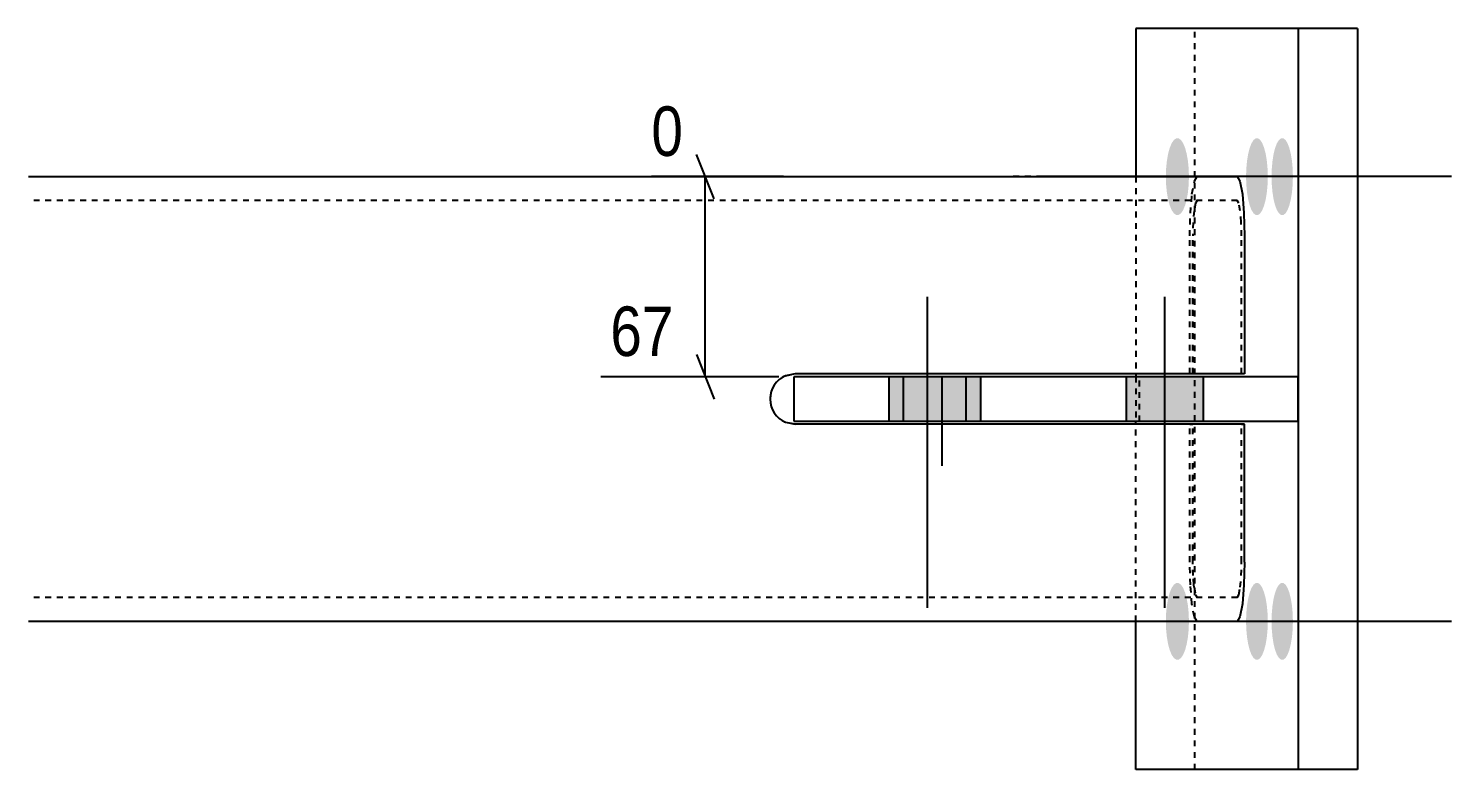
# Model space of a CAD drawing. Header units: millimetres. Extents: x 17 to 27796, y 7 to 1555.
# Drawn here: x 21203.3 to 21683, y 12 to 262 of the extents above; entities that cross this region are included whole.
import ezdxf

# ---------------------------------------------------------------- set-up
doc = ezdxf.new("R2010")
doc.units = ezdxf.units.MM
doc.linetypes.add('DXK_LINE_DOT2', pattern=[3.9198, 1.9599, -1.9599])
doc.layers.add('MÅLSÆTNING', color=7, linetype='Continuous')
doc.layers.add('STÅL', color=7, linetype='Continuous')
doc.styles.add('Arial Narrow', font='ARIALN.TTF', dxfattribs={"height": 0.2})

msp = doc.modelspace()

# ---------------------------------------------------------------- hatches: boundary and pattern name
at = {"layer": 'STÅL', "linetype": 'Continuous'}
for points in [[(21594.5, 212), (21594.42, 209.3), (21594.17, 206.71), (21593.76, 204.36), (21593.22, 202.34), (21592.56, 200.74), (21591.82, 199.64), (21591.02, 199.07), (21590.21, 199.07), (21589.41, 199.64), (21588.67, 200.74), (21588.01, 202.34), (21587.46, 204.36), (21587.06, 206.71), (21586.81, 209.3), (21586.72, 212), (21586.81, 214.7), (21587.06, 217.29), (21587.46, 219.64), (21588.01, 221.66), (21588.67, 223.26), (21589.41, 224.36), (21590.21, 224.93), (21591.02, 224.93), (21591.82, 224.36), (21592.56, 223.26), (21593.22, 221.66), (21593.76, 219.64), (21594.17, 217.29), (21594.42, 214.7)], [(21621.09, 212), (21621.01, 209.3), (21620.77, 206.71), (21620.39, 204.36), (21619.87, 202.34), (21619.25, 200.74), (21618.56, 199.64), (21617.81, 199.07), (21617.04, 199.07), (21616.29, 199.64), (21615.59, 200.74), (21614.97, 202.34), (21614.46, 204.36), (21614.08, 206.71), (21613.84, 209.3), (21613.76, 212), (21613.84, 214.7), (21614.08, 217.29), (21614.46, 219.64), (21614.97, 221.66), (21615.59, 223.26), (21616.29, 224.36), (21617.04, 224.93), (21617.81, 224.93), (21618.56, 224.36), (21619.25, 223.26), (21619.87, 221.66), (21620.39, 219.64), (21620.77, 217.29), (21621.01, 214.7)], [(21629.55, 212), (21629.47, 209.3), (21629.24, 206.71), (21628.86, 204.36), (21628.36, 202.34), (21627.75, 200.74), (21627.07, 199.64), (21626.33, 199.07), (21625.58, 199.07), (21624.84, 199.64), (21624.16, 200.74), (21623.55, 202.34), (21623.05, 204.36), (21622.67, 206.71), (21622.44, 209.3), (21622.36, 212), (21622.44, 214.7), (21622.67, 217.29), (21623.05, 219.64), (21623.55, 221.66), (21624.16, 223.26), (21624.84, 224.36), (21625.58, 224.93), (21626.33, 224.93), (21627.07, 224.36), (21627.75, 223.26), (21628.36, 221.66), (21628.86, 219.64), (21629.24, 217.29), (21629.47, 214.7)], [(21519.3, 144.5), (21493.3, 144.5), (21493.3, 129.5), (21519.3, 129.5)], [(21524.3, 144.5), (21498.3, 144.5), (21498.3, 129.5), (21524.3, 129.5)], [(21599.3, 144.5), (21573.3, 144.5), (21573.3, 129.5), (21599.3, 129.5)], [(21594.5, 62), (21594.42, 59.3), (21594.17, 56.71), (21593.76, 54.36), (21593.22, 52.34), (21592.56, 50.74), (21591.82, 49.64), (21591.02, 49.07), (21590.21, 49.07), (21589.41, 49.64), (21588.67, 50.74), (21588.01, 52.34), (21587.46, 54.36), (21587.06, 56.71), (21586.81, 59.3), (21586.72, 62), (21586.81, 64.7), (21587.06, 67.29), (21587.46, 69.64), (21588.01, 71.66), (21588.67, 73.26), (21589.41, 74.36), (21590.21, 74.93), (21591.02, 74.93), (21591.82, 74.36), (21592.56, 73.26), (21593.22, 71.66), (21593.76, 69.64), (21594.17, 67.29), (21594.42, 64.7)], [(21621.09, 62), (21621.01, 59.3), (21620.77, 56.71), (21620.39, 54.36), (21619.87, 52.34), (21619.25, 50.74), (21618.56, 49.64), (21617.81, 49.07), (21617.04, 49.07), (21616.29, 49.64), (21615.59, 50.74), (21614.97, 52.34), (21614.46, 54.36), (21614.08, 56.71), (21613.84, 59.3), (21613.76, 62), (21613.84, 64.7), (21614.08, 67.29), (21614.46, 69.64), (21614.97, 71.66), (21615.59, 73.26), (21616.29, 74.36), (21617.04, 74.93), (21617.81, 74.93), (21618.56, 74.36), (21619.25, 73.26), (21619.87, 71.66), (21620.39, 69.64), (21620.77, 67.29), (21621.01, 64.7)], [(21629.55, 62), (21629.47, 59.3), (21629.24, 56.71), (21628.86, 54.36), (21628.36, 52.34), (21627.75, 50.74), (21627.07, 49.64), (21626.33, 49.07), (21625.58, 49.07), (21624.84, 49.64), (21624.16, 50.74), (21623.55, 52.34), (21623.05, 54.36), (21622.67, 56.71), (21622.44, 59.3), (21622.36, 62), (21622.44, 64.7), (21622.67, 67.29), (21623.05, 69.64), (21623.55, 71.66), (21624.16, 73.26), (21624.84, 74.36), (21625.58, 74.93), (21626.33, 74.93), (21627.07, 74.36), (21627.75, 73.26), (21628.36, 71.66), (21628.86, 69.64), (21629.24, 67.29), (21629.47, 64.7)]]:
    msp.add_hatch(color=96, dxfattribs=at).paths.add_polyline_path(points)

# ---------------------------------------------------------------- linework, layer by layer
at = {"layer": 'MÅLSÆTNING', "color": 7, "linetype": 'Continuous'}
for p, q in [((21434.46, 204.5), (21428.46, 219.5)), ((21457.8, 212), (21413.29, 212)), ((21431.46, 144.5), (21431.46, 212)), ((21428.46, 152), (21434.46, 137)), ((21456.3, 144.5), (21396.25, 144.5))]:
    msp.add_line(p, q, dxfattribs=at)
at = {"layer": 'STÅL', "color": 2, "linetype": 'Continuous'}
for p, q in [((21576.6, 262), (21576.6, 212)), ((21631.44, 262), (21576.6, 262)), ((21651.29, 262), (21631.44, 262)), ((21631.44, 12), (21631.44, 262)), ((21651.29, 262), (21651.29, 12)), ((21203.3, 212), (21610.77, 212)), ((21610.77, 212), (21611.71, 210.48)), ((21611.71, 210.48), (21612.51, 206.14)), ((21612.51, 206.14), (21613.04, 199.65)), ((21613.04, 199.65), (21613.23, 192)), ((21613.23, 192), (21613.23, 145.5)), ((21461.8, 145.5), (21458.55, 144.85)), ((21631.3, 144.5), (21461.3, 144.5)), ((21461.3, 144.5), (21461.3, 129.5)), ((21613.23, 145.5), (21461.8, 145.5)), ((21576.6, 145.5), (21576.6, 144.5)), ((21631.3, 129.5), (21631.3, 144.5)), ((21458.55, 129.15), (21461.8, 128.5)), ((21461.3, 129.5), (21631.3, 129.5)), ((21613.23, 128.5), (21461.8, 128.5)), ((21576.6, 128.5), (21576.6, 129.5)), ((21613.23, 82), (21613.23, 128.5)), ((21613.23, 82), (21613.04, 74.35)), ((21613.04, 74.35), (21612.51, 67.86)), ((21612.51, 67.86), (21611.71, 63.52)), ((21611.71, 63.52), (21610.77, 62)), ((21610.77, 62), (21203.3, 62)), ((21576.6, 12), (21576.6, 62)), ((21651.29, 12), (21576.6, 12))]:
    msp.add_line(p, q, dxfattribs=at)
at = {"layer": 'STÅL', "color": 7, "linetype": 'DXK_LINE_DOT2'}
for p, q in [((21596.45, 12), (21596.45, 262)), ((21576.6, 212), (21576.6, 145.5)), ((21596.33, 210.48), (21597.27, 212)), ((21595.53, 206.14), (21596.33, 210.48)), ((21610.77, 204), (21203.3, 204)), ((21595, 199.65), (21595.53, 206.14)), ((21596.7, 203.09), (21596.22, 200.49)), ((21597.27, 204), (21596.7, 203.09)), ((21611.34, 203.09), (21610.77, 204)), ((21611.81, 200.49), (21611.34, 203.09)), ((21594.81, 192), (21595, 199.65)), ((21596.22, 200.49), (21595.9, 196.59)), ((21612.13, 196.59), (21611.81, 200.49)), ((21594.81, 145.5), (21594.81, 192)), ((21595.9, 196.59), (21595.79, 192)), ((21595.79, 145.5), (21595.79, 192)), ((21612.24, 192), (21612.13, 196.59)), ((21612.24, 145.5), (21612.24, 192)), ((21458.55, 144.85), (21461.8, 145.5)), ((21576.6, 144.5), (21576.6, 129.5)), ((21577.82, 129.5), (21577.82, 144.5)), ((21461.8, 128.5), (21458.55, 129.15)), ((21576.6, 62), (21576.6, 128.5)), ((21594.81, 82), (21594.81, 128.5)), ((21594.81, 128.5), (21595.79, 128.5)), ((21595.79, 82), (21595.79, 128.5)), ((21612.24, 82), (21612.24, 128.5)), ((21612.24, 128.5), (21613.23, 128.5)), ((21595, 74.35), (21594.81, 82)), ((21595.9, 77.41), (21595.79, 82)), ((21612.13, 77.41), (21612.24, 82)), ((21596.16, 74.35), (21595.9, 77.41)), ((21611.81, 73.51), (21612.13, 77.41)), ((21595.53, 67.86), (21595, 74.35)), ((21596.22, 73.51), (21596.16, 74.35)), ((21596.22, 73.51), (21596.7, 70.91)), ((21611.34, 70.91), (21611.81, 73.51)), ((21610.77, 70), (21203.3, 70)), ((21596.33, 63.52), (21595.53, 67.86)), ((21596.7, 70.91), (21597.27, 70)), ((21610.77, 70), (21611.34, 70.91)), ((21597.27, 62), (21596.33, 63.52))]:
    msp.add_line(p, q, dxfattribs=at)
at = {"layer": 'STÅL', "color": 96, "linetype": 'DXK_LINE_DOT2'}
for p, q in [((21639.15, 212), (21534.94, 212)), ((21639.15, 62), (21534.94, 62))]:
    msp.add_line(p, q, dxfattribs=at)
at = {"layer": 'STÅL', "color": 96, "linetype": 'Continuous'}
for p, q in [((21647.68, 212), (21543.47, 212)), ((21674.5, 212), (21570.28, 212)), ((21683.03, 212), (21578.81, 212)), ((21506.3, 171.5), (21506.3, 66.5)), ((21586.3, 171.5), (21586.3, 66.5)), ((21493.3, 144.5), (21493.3, 129.5)), ((21498.3, 129.5), (21498.3, 144.5)), ((21511.3, 114.5), (21511.3, 144.5)), ((21519.3, 144.5), (21519.3, 129.5)), ((21524.3, 129.5), (21524.3, 144.5)), ((21573.3, 144.5), (21573.3, 129.5)), ((21599.3, 144.5), (21599.3, 129.5)), ((21647.68, 62), (21543.47, 62)), ((21674.5, 62), (21570.28, 62)), ((21683.03, 62), (21578.81, 62))]:
    msp.add_line(p, q, dxfattribs=at)
at = {"layer": 'STÅL', "color": 2, "linetype": 'Continuous'}
msp.add_arc((21461.8, 137), 8.5, 112.5, 247.5, dxfattribs=at)
at = {"layer": 'STÅL', "color": 7, "linetype": 'DXK_LINE_DOT2'}
msp.add_arc((21461.8, 137), 8.5, 112.5, 247.5, dxfattribs=at)

# ---------------------------------------------------------------- wipeouts: each hides what was drawn before it
at = {"color": 0, "linetype": 'Continuous'}
msp.add_wipeout([(21424.27, 148), (21424.27, 172.5), (21395.94, 172.5), (21395.94, 148)], dxfattribs=at).dxf.layer = 'MÅLSÆTNING'

# ---------------------------------------------------------------- next in the draw order: texts
at = {"layer": 'MÅLSÆTNING', "color": 3, "linetype": 'Continuous', "style": 'Arial Narrow'}
msp.add_text('67', height=16.702, dxfattribs=at).set_placement((21399.44, 151.5))

# ---------------------------------------------------------------- next in the draw order: wipeouts: each hides what was drawn before it
at = {"color": 0, "linetype": 'Continuous'}
msp.add_wipeout([(21427.46, 215.5), (21427.46, 240), (21409.79, 240), (21409.79, 215.5)], dxfattribs=at).dxf.layer = 'MÅLSÆTNING'

# ---------------------------------------------------------------- next in the draw order: texts
at = {"layer": 'MÅLSÆTNING', "color": 3, "linetype": 'Continuous', "style": 'Arial Narrow'}
msp.add_text('0', height=16.7, dxfattribs=at).set_placement((21413.29, 219))

doc.saveas('drawing.dxf')
